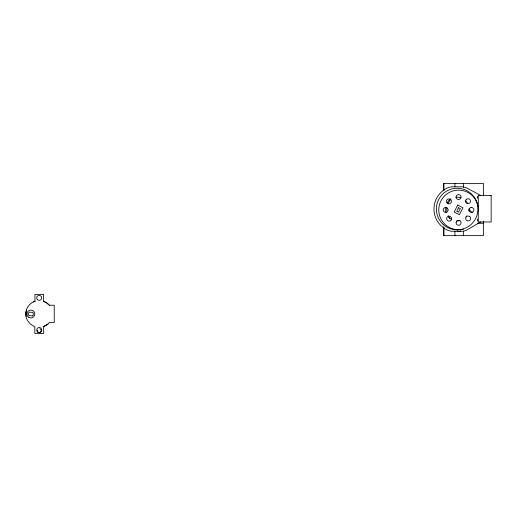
<?xml version="1.0" encoding="UTF-8"?>
<svg xmlns="http://www.w3.org/2000/svg" width="517" height="517" viewBox="0 0 517 517"><rect width="100%" height="100%" fill="white"/><g stroke="black" fill="none" stroke-linecap="round" stroke-linejoin="round"><path stroke-width="0.78" d="M443.786 235.649L443.786 226.821L443.78 235.649L483.376 235.642L483.376 221.205M443.786 183.509L443.786 190.728L443.78 183.503L483.376 183.503L483.376 195.814M446.753 211.253L446.753 207.375M26.554 309.56L25.85 312.979L26.05 316.456M447.761 203.633L450.798 199.181M447.011 202.858L448.956 200.441A11.878 11.878 0 0 1 450.798 199.006M465.888 216.972L466.832 215.796M35.311 301.159A13.364 13.364 0 0 0 34.788 326.57L34.878 333.497L43.706 333.362L43.615 326.434L47.913 324.062L49.289 322.511L54.233 322.511L54.233 305.217L49.289 305.217A13.364 13.364 0 0 0 43.564 301.327L46.679 302.897L49.289 305.217M480.59 221.974L466.095 230.433L463.174 231.228L451.27 231.261L448.342 230.485A23.187 23.187 0 0 1 448.22 187.632L451.141 186.844L463.045 186.811L465.972 187.587L480.59 195.381M33.353 301.922L34.943 301.398L34.917 294.47L43.583 294.425L43.615 301.353M477.165 223.273L483.376 223.273M37.431 331.649L37.928 332.063A2.475 2.475 0 0 0 41.703 330.273A2.475 2.475 0 0 0 38.491 327.61A2.475 2.475 0 0 0 37.431 331.649L37.793 332.095M451.748 219.518L448.562 217.23M38.193 332.425L38.665 332.638M37.547 331.74L37.928 332.063M448.136 215.667L449.687 218.355M477.618 196.37L477.618 198.347M477.618 219.008L477.618 220.985M463.419 183.503L463.419 187.471M463.329 231.151L463.329 235.649M454.915 183.503L454.915 186.656M454.915 231.151L454.915 235.649M25.908 312.682L25.908 314.013M47.913 324.062A13.364 13.364 0 0 1 43.04 326.738M39.828 328.857A1.978 1.978 0 0 1 41.14 331.332L40.591 332.198A1.978 1.978 0 0 1 39.169 332.728M37.495 331.675A1.978 1.978 0 0 1 37.353 330.163M463.529 229.089A19.795 19.795 0 0 1 462.263 229.374M461.629 229.483A19.795 19.795 0 0 1 439.159 213.844A19.795 19.795 0 0 1 453.803 190.715A19.795 19.795 0 0 1 477.546 204.338M477.721 204.958A19.795 19.795 0 0 1 478.005 206.225M472.396 212.248A3.962 3.962 0 0 1 469.462 208.429M469.029 209.314A11.878 11.878 0 0 1 468.893 210.858M459.962 220.578A11.878 11.878 0 0 1 456.879 220.908M445.615 211.841A11.878 11.878 0 0 1 445.421 207.207M455.884 197.229A11.878 11.878 0 0 1 460.498 197.636M465.752 200.835A11.878 11.878 0 0 1 467.581 203.336M460.55 230.744A1.978 1.978 0 0 1 457.125 230.744M456.168 222.161L456.084 222.801A2.475 2.475 0 0 0 458.579 225.257A2.475 2.475 0 0 0 461.035 222.769L460.944 222.129A2.475 2.475 0 0 0 456.168 222.161M461.035 197.113L460.938 197.752A2.475 2.475 0 0 1 456.162 197.675L456.084 197.029A2.475 2.475 0 0 1 458.598 194.599A2.475 2.475 0 0 1 461.035 197.113M457.719 205.087L454.159 211.989L459.432 214.717L462.999 207.808L457.719 205.087M458.573 207.75L456.757 211.272L458.514 212.177L460.33 208.661L458.573 207.75M466.334 199.4L465.92 199.892A2.475 2.475 0 0 0 469.158 203.407L469.688 203.039A2.475 2.475 0 0 0 469.83 199.543A2.475 2.475 0 0 0 466.334 199.4M451.199 219.958L450.785 220.455A2.475 2.475 0 0 1 447.289 220.313A2.475 2.475 0 0 1 447.431 216.817L447.961 216.442A2.475 2.475 0 0 1 451.199 219.958M32.571 315.848L29.075 315.674A2.475 2.475 0 0 1 29.256 312.178L32.752 312.352A2.475 2.475 0 0 1 32.571 315.848M471.213 207.466L470.58 207.601A2.475 2.475 0 0 0 470.974 212.364L471.62 212.397A2.475 2.475 0 0 0 473.882 209.728A2.475 2.475 0 0 0 471.213 207.466M446.345 212.313L445.706 212.397A2.475 2.475 0 0 1 443.231 209.921A2.475 2.475 0 0 1 445.706 207.453L446.345 207.537A2.475 2.475 0 0 1 446.345 212.313M491.15 195.381L478.283 195.381L478.283 221.974L491.15 221.974L491.15 195.381M447.884 203.601L447.347 203.246A2.475 2.475 0 0 1 447.095 199.756A2.475 2.475 0 0 1 450.591 199.504L451.018 199.989A2.475 2.475 0 0 1 447.884 203.601M469.83 216.655L469.3 216.287A2.475 2.475 0 0 0 466.069 219.809L466.483 220.3A2.475 2.475 0 0 0 469.979 220.152A2.475 2.475 0 0 0 469.83 216.655M28.765 317.335A3.962 3.962 0 0 0 34.865 314.213A3.962 3.962 0 0 0 29.107 310.491A3.962 3.962 0 0 0 28.765 317.335M37.541 299.75A2.475 2.475 0 0 0 41.586 298.335A2.475 2.475 0 0 0 38.342 295.537A2.475 2.475 0 0 0 37.541 299.75M443.172 224.41A20.783 20.783 0 0 0 477.469 213.456A20.783 20.783 0 0 0 450.83 189.235A20.783 20.783 0 0 0 443.172 224.41"/></g></svg>
